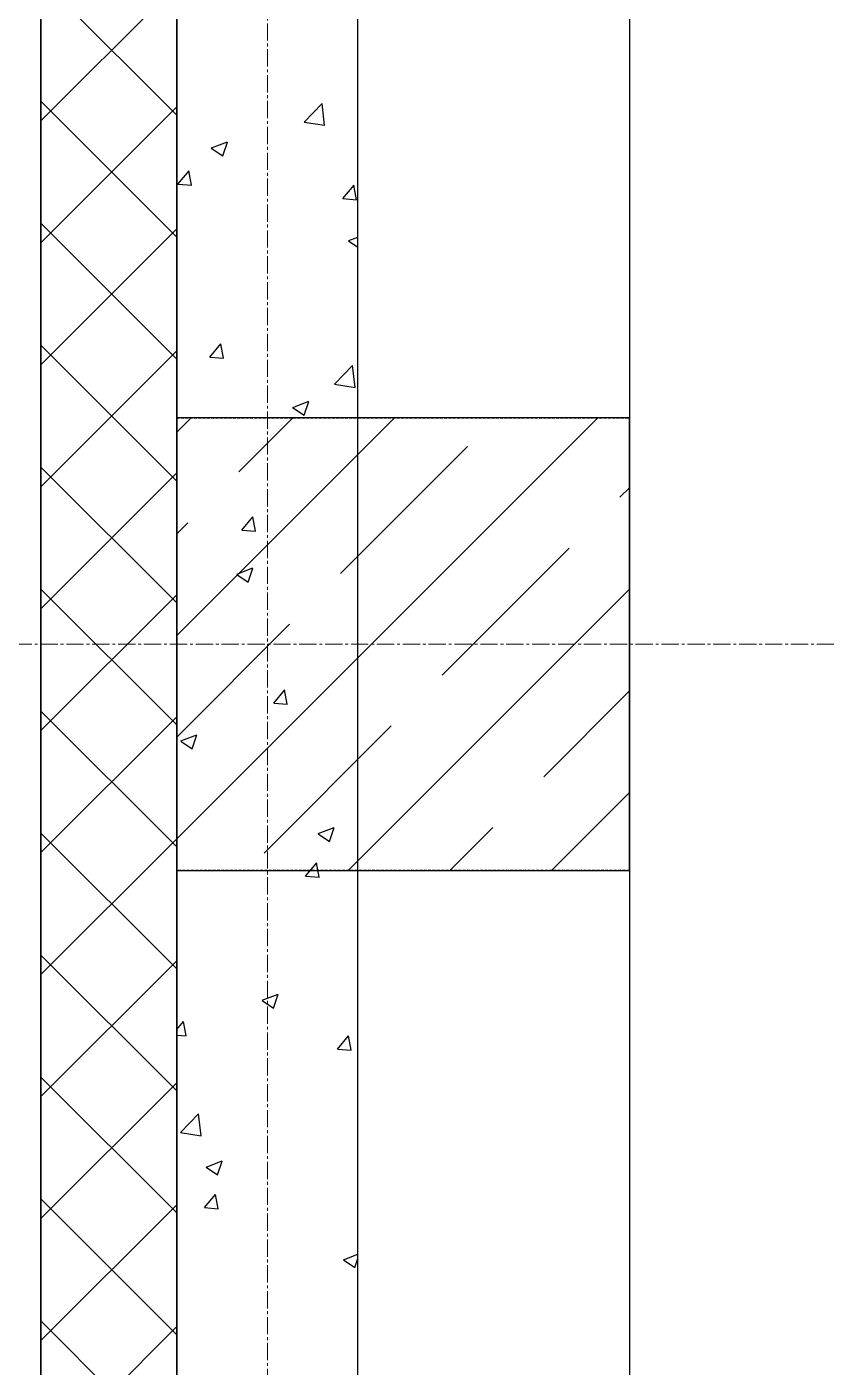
# Model space of a CAD drawing. Header units: millimetres. Extents: x -231292 to 573618, y -153144 to 564035.
# Drawn here: x 8638 to 9520, y 242468 to 243948 of the extents above; entities that cross this region are included whole.
import ezdxf

# ---------------------------------------------------------------- set-up
doc = ezdxf.new("R2010")
doc.units = ezdxf.units.MM
doc.linetypes.add('CENTER2', pattern=[28.575, 19.05, -3.175, 3.175, -3.175])
doc.linetypes.add('HIDDEN2', pattern=[4.7625, 3.175, -1.5875])
doc.layers.get('0').update_dxf_attribs({"color": 250})
for name, color, linetype, lineweight in [('АР_Колонны', 250, 'Continuous', 35), ('АР_Стены ЖБ', 250, 'Continuous', 35), ('АР_Стены ПЕНОблок', 250, 'Continuous', 20), ('АР_Тонкая', 250, 'Continuous', 5), ('АР_Утеплитель', 250, 'Continuous', 0), ('АР_Штриховка', 250, 'Continuous', 0), ('РД_Оси_100', 250, 'Continuous', 0)]:
    doc.layers.add(name, color=color, linetype=linetype, lineweight=lineweight)
doc.layers.add('КР_Балки-0.5', color=60, linetype='Continuous', lineweight=50, plot=False)

# ---------------------------------------------------------------- blocks, each defined once
blk = doc.blocks.new('оси_рен')
at = {"layer": 'РД_Оси_100', "color": 251, "linetype": 'CENTER2', "true_color": 0x636466}
blk.add_line((1195652.916, 135558.25), (1195652.916, 223268.25), dxfattribs=at)
blk.add_lwpolyline([(1241712.916, 192613.25), (1189697.958, 192613.25)], dxfattribs=at)

msp = doc.modelspace()

# ---------------------------------------------------------------- linework, layer by layer
at = {"layer": 'АР_Колонны', "color": 18, "linetype": 'HIDDEN2', "lineweight": 25, "true_color": 0x000000}
for p, q in [((8803.243, 243516.253), (9303.243, 243516.253)), ((8803.243, 243016.253), (8803.243, 243516.253)), ((9303.243, 243516.253), (9303.243, 243016.253)), ((9303.243, 243016.253), (8803.243, 243016.253))]:
    msp.add_line(p, q, dxfattribs=at)
at = {"layer": 'АР_Колонны', "color": 18, "linetype": 'Continuous', "lineweight": 25, "true_color": 0x000000}
for p, q in [((9303.243, 243516.253), (8803.243, 243516.253)), ((8803.243, 243516.253), (8803.243, 243016.253)), ((9303.243, 243516.253), (8803.243, 243516.253)), ((8803.243, 243516.253), (8803.243, 243016.253)), ((9303.243, 243016.253), (9303.243, 243516.253)), ((9303.243, 243016.253), (9303.243, 243516.253)), ((8803.243, 243016.253), (9303.243, 243016.253)), ((8803.243, 243016.253), (9303.243, 243016.253))]:
    msp.add_line(p, q, dxfattribs=at)
at = {"layer": 'АР_Стены ЖБ', "color": 18, "linetype": 'Continuous', "lineweight": 25, "true_color": 0x000000}
for p, q in [((9303.243, 243516.253), (8803.243, 243516.253)), ((8803.243, 243516.253), (8803.243, 243016.253)), ((9303.243, 243016.253), (9303.243, 243516.253)), ((8803.243, 243016.253), (9303.243, 243016.253))]:
    msp.add_line(p, q, dxfattribs=at)
at = {"layer": 'АР_Стены ПЕНОблок', "color": 18, "linetype": 'Continuous', "lineweight": 25, "true_color": 0x000000}
for p, q in [((8803.243, 263866.253), (8803.243, 187666.253)), ((9003.243, 187666.253), (9003.243, 263866.253))]:
    msp.add_line(p, q, dxfattribs=at)
at = {"layer": 'АР_Тонкая', "color": 18, "linetype": 'Continuous', "lineweight": 25, "true_color": 0x000000}
msp.add_line((8653.243, 187666.253), (8653.243, 263866.253), dxfattribs=at)
at = {"layer": 'АР_Утеплитель', "color": 18, "linetype": 'Continuous', "lineweight": 25, "true_color": 0x000000}
for p, q in [((8653.243, 263866.253), (8653.243, 187666.253)), ((8803.243, 187666.253), (8803.243, 263866.253))]:
    msp.add_line(p, q, dxfattribs=at)
at = {"layer": 'АР_Штриховка', "color": 18, "linetype": 'Continuous', "lineweight": 25, "true_color": 0x000000}
for p, q in [((8803.243, 243850.567), (8653.243, 244000.567)), ((8653.243, 243844.28), (8803.243, 243994.28)), ((8803.243, 243715.863), (8653.243, 243865.863)), ((8653.243, 243709.576), (8803.243, 243859.576)), ((8943.883, 243842.753), (8963.666, 243863.372)), ((8966.461, 243839.248), (8963.654, 243863.371)), ((8943.874, 243842.772), (8966.464, 243839.269)), ((8841.419, 243814.027), (8854.053, 243805.505)), ((8841.515, 243814.24), (8859.3, 243821.067)), ((8854.063, 243805.502), (8859.214, 243820.851)), ((8804.548, 243774.4), (8816.793, 243788.993)), ((8819.61, 243773.039), (8816.673, 243788.961)), ((8804.547, 243774.39), (8819.729, 243773.062)), ((8986.732, 243758.461), (8998.977, 243773.054)), ((9001.794, 243757.1), (8998.857, 243773.022)), ((8986.731, 243758.451), (9001.913, 243757.122)), ((8803.243, 243581.159), (8653.243, 243731.159)), ((8653.243, 243574.872), (8803.243, 243724.872)), ((8993.033, 243711.762), (9003.243, 243704.875)), ((8993.13, 243711.975), (9003.243, 243715.857)), ((8803.243, 243446.455), (8653.243, 243596.455)), ((8653.243, 243440.168), (8803.243, 243590.168)), ((8839.791, 243583.343), (8852.036, 243597.936)), ((8854.853, 243581.982), (8851.916, 243597.904)), ((8839.79, 243583.333), (8854.972, 243582.005)), ((8977.558, 243553.285), (8997.341, 243573.904)), ((9000.135, 243549.78), (8997.329, 243573.902)), ((8977.549, 243553.304), (9000.139, 243549.801)), ((8931.231, 243527.574), (8943.866, 243519.052)), ((8931.328, 243527.787), (8949.112, 243534.614)), ((8943.876, 243519.049), (8949.026, 243534.398)), ((8803.243, 243500.366), (8819.13, 243516.253)), ((8803.243, 243275.859), (9043.637, 243516.253)), ((8803.243, 243051.353), (9268.143, 243516.253)), ((8871.703, 243456.572), (8931.384, 243516.253)), ((8983.956, 243344.319), (9124.273, 243484.636)), ((8803.243, 243311.751), (8653.243, 243461.751)), ((8653.243, 243305.464), (8803.243, 243455.464)), ((9292.653, 243428.509), (9303.243, 243439.099)), ((8803.243, 243388.112), (8815.576, 243400.446)), ((8875.034, 243392.286), (8887.279, 243406.879)), ((8890.096, 243390.925), (8887.159, 243406.847)), ((8875.033, 243392.276), (8890.216, 243390.948)), ((9096.209, 243232.066), (9236.526, 243372.382)), ((8869.526, 243343.599), (8887.31, 243350.426)), ((8882.074, 243334.861), (8887.224, 243350.21)), ((8869.429, 243343.386), (8882.064, 243334.864)), ((8803.243, 243177.047), (8653.243, 243327.047)), ((8653.243, 243170.76), (8803.243, 243320.76)), ((8992.65, 243016.253), (9303.243, 243326.846)), ((8803.243, 243163.606), (8927.83, 243288.192)), ((8910.278, 243201.229), (8922.523, 243215.823)), ((8925.339, 243199.869), (8922.402, 243215.79)), ((8910.277, 243201.219), (8925.459, 243199.891)), ((9208.463, 243119.813), (9303.243, 243214.593)), ((8803.243, 243042.343), (8653.243, 243192.343)), ((8653.243, 243036.057), (8803.243, 243186.057)), ((8899.766, 243035.623), (9040.083, 243175.939)), ((8807.627, 243159.198), (8820.262, 243150.676)), ((8807.723, 243159.411), (8825.508, 243166.238)), ((8820.272, 243150.673), (8825.422, 243166.022)), ((9217.156, 243016.253), (9303.243, 243102.34)), ((8803.243, 242907.64), (8653.243, 243057.64)), ((8959.241, 243056.933), (8971.876, 243048.411)), ((8959.338, 243057.146), (8977.123, 243063.973)), ((8971.886, 243048.408), (8977.036, 243063.757)), ((9104.903, 243016.253), (9152.336, 243063.686)), ((8653.243, 242901.353), (8803.243, 243051.353)), ((8945.521, 243010.173), (8957.766, 243024.766)), ((8960.581, 243008.812), (8957.645, 243024.733)), ((8945.52, 243010.162), (8960.702, 243008.834)), ((8803.243, 242772.936), (8653.243, 242922.936)), ((8653.243, 242766.649), (8803.243, 242916.649)), ((8897.536, 242872.957), (8915.32, 242879.784)), ((8910.084, 242864.22), (8915.234, 242879.569)), ((8897.439, 242872.745), (8910.074, 242864.223)), ((8803.243, 242840.612), (8810.825, 242849.648)), ((8813.64, 242833.694), (8810.703, 242849.615)), ((8803.243, 242834.637), (8813.761, 242833.716)), ((8980.765, 242819.116), (8993.01, 242833.709)), ((8995.824, 242817.755), (8992.887, 242833.676)), ((8980.764, 242819.106), (8995.946, 242817.777)), ((8803.243, 242638.232), (8653.243, 242788.232)), ((8653.243, 242631.945), (8803.243, 242781.945)), ((8807.503, 242726.922), (8827.287, 242747.541)), ((8830.081, 242723.417), (8827.274, 242747.539)), ((8807.494, 242726.942), (8830.084, 242723.438)), ((8835.637, 242688.557), (8848.272, 242680.035)), ((8835.734, 242688.769), (8853.518, 242695.596)), ((8848.282, 242680.032), (8853.432, 242695.381)), ((8803.243, 242503.528), (8653.243, 242653.528)), ((8833.823, 242643.998), (8846.069, 242658.591)), ((8848.883, 242642.637), (8845.946, 242658.558)), ((8653.243, 242497.241), (8803.243, 242647.241)), ((8833.823, 242643.988), (8849.005, 242642.66)), ((8987.252, 242586.292), (8999.886, 242577.77)), ((8987.348, 242586.504), (9003.243, 242592.606)), ((8999.896, 242577.767), (9003.243, 242587.741)), ((8803.243, 242368.824), (8653.243, 242518.824)), ((8653.243, 242362.537), (8803.243, 242512.537))]:
    msp.add_line(p, q, dxfattribs=at)
at = {"layer": 'КР_Балки-0.5', "color": 18, "lineweight": 25, "ltscale": 200, "true_color": 0x000000}
for p, q in [((8803.244, 237366.253), (8803.244, 263866.253)), ((9303.244, 263866.253), (9303.244, 237366.253)), ((9303.244, 243166.253), (9303.244, 243366.253))]:
    msp.add_line(p, q, dxfattribs=at)

# ---------------------------------------------------------------- block references
at = {"rotation": 359.999868838025}
msp.add_blockref('оси_рен', (-1186750.035, 50655.808), dxfattribs=at)

doc.saveas('drawing.dxf')
